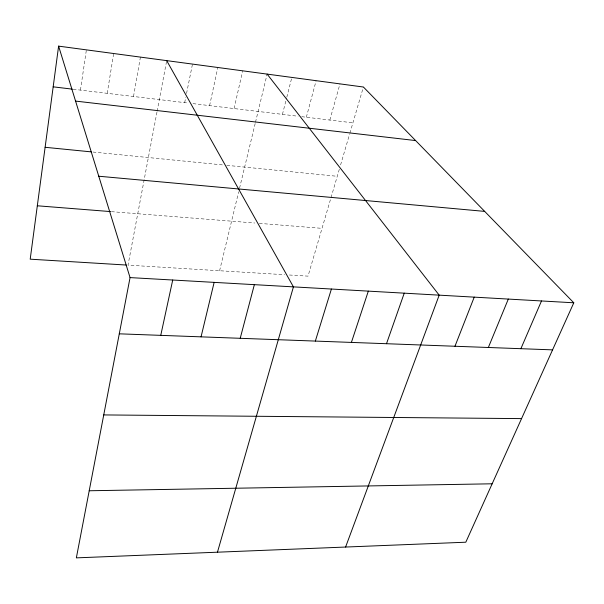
<?xml version="1.0" encoding="UTF-8"?>
<svg xmlns="http://www.w3.org/2000/svg" width="604" height="604" viewBox="0 0 604 604"><rect width="100%" height="100%" fill="white"/><g stroke="black" fill="none" stroke-linecap="round" stroke-linejoin="round"><path stroke-width="0.45" stroke-dasharray="3.02 2.27" d="M80.453 90.109L86.387 49.86M107.225 93.326L113.658 53.522M133.514 96.481L140.422 57.108M156.957 112.133L128.018 265.148L284.62 274.714M157.123 111.234L166.696 60.634M184.681 102.627L185.798 97.123M186.545 93.454L192.487 64.092M209.588 105.617L217.817 67.489M234.058 108.554L242.695 70.827M219.592 270.743L238.678 191.793M239.546 188.184L255.266 123.156M255.484 122.257L267.127 74.103M282.438 114.367L286.568 98.15M286.802 97.244L291.845 77.425M306.341 117.236L316.126 80.679M329.837 120.06L339.976 83.88M339.312 169.301L308.025 276.141L288.327 274.941M340.588 164.93L349.625 134.073M349.882 133.205L363.404 87.021M111.438 211.657L254.752 223.012M259.312 223.374L322.023 228.342M93.008 152.049L223.065 164.96M226.817 165.337L337.258 176.3M73.175 89.241L188.373 103.073M192.986 103.624L298.066 116.24M301.743 116.685L352.917 122.831"/><path stroke-width="0.91" d="M58.603 46.13L130.056 277.598L76.353 557.87L465.805 542.211L573.8 302.793L363.404 87.021L58.603 46.13L30.2 259.176L126.183 265.035M160.755 335.356L172.721 280.022M201.056 336.851L214.141 282.378M240.218 338.3L254.359 284.658M217.47 552.192L293.431 286.877L166.696 60.634M315.348 341.079L331.407 289.037M351.4 342.415L368.327 291.128M386.5 343.714L404.242 293.166M345.594 547.043L439.191 295.152L267.127 74.103M454.963 346.251L474.223 297.145M488.349 347.489L508.311 299.078M520.875 348.697L541.494 300.958M89.211 490.765L492.154 483.796M103.745 414.925L521.562 418.61M119.282 333.823L552.569 349.867M130.056 277.598L573.8 302.793M37.32 205.783L110.517 211.581M98.762 176.225L484.68 211.392M45.111 147.293L91.151 151.868M75.56 101.087L415.62 140.573M53.175 86.833L72.269 89.128"/></g></svg>
